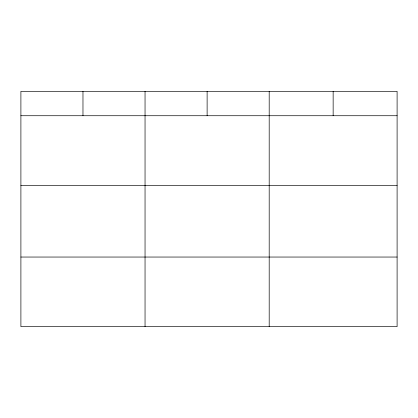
<?xml version="1.0" encoding="UTF-8"?>
<svg xmlns="http://www.w3.org/2000/svg" width="418" height="418" viewBox="0 0 418 418"><rect width="100%" height="100%" fill="white"/><g stroke="black" fill="none" stroke-linecap="round" stroke-linejoin="round"><path stroke-width="0.63" d="M397.1 185.336L397.1 91.349L20.9 91.349L20.9 326.651L397.1 326.651L397.1 185.336L20.9 185.336M20.9 115.729L397.1 115.729M20.9 257.044L397.1 257.044M333.146 91.349L333.146 115.729M269.192 91.349L269.192 326.651M207.119 91.349L207.119 115.729M145.046 91.349L145.046 326.651M82.973 91.349L82.973 115.729"/></g></svg>
